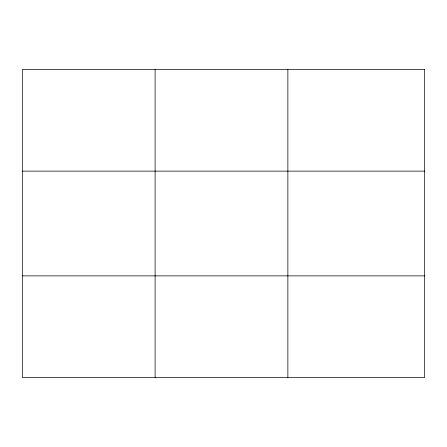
<?xml version="1.0" encoding="UTF-8"?>
<svg xmlns="http://www.w3.org/2000/svg" width="447" height="447" viewBox="0 0 447 447"><rect width="100%" height="100%" fill="white"/><g stroke="black" fill="none" stroke-linecap="round" stroke-linejoin="round"><path stroke-width="0.67" d="M155.109 377.536L155.109 69.464M287.868 377.536L287.868 69.464M22.35 171.128L424.65 171.128M22.35 275.872L424.65 275.872M424.65 69.464L424.65 377.536L22.35 377.536L22.35 69.464L424.65 69.464"/></g></svg>
